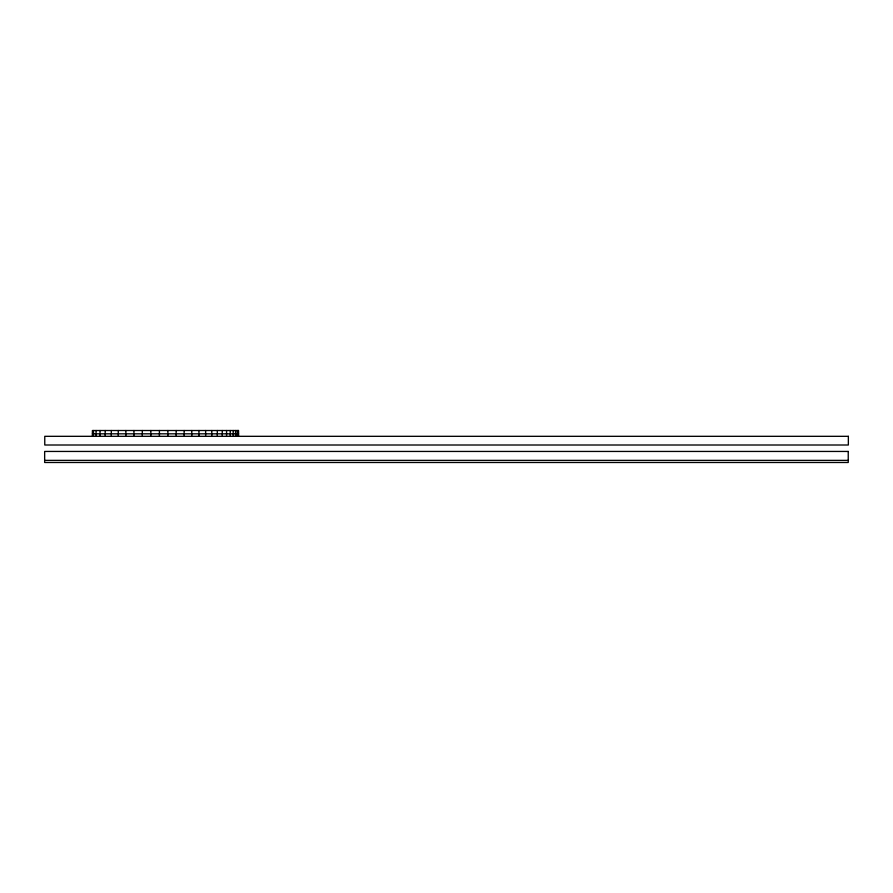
<?xml version="1.0" encoding="UTF-8"?>
<svg xmlns="http://www.w3.org/2000/svg" width="893" height="893" viewBox="0 0 893 893"><rect width="100%" height="100%" fill="white"/><g stroke="black" fill="none" stroke-linecap="round" stroke-linejoin="round"><path stroke-width="1.34" d="M92.392 433.819L238.565 433.819M44.65 460.375L848.238 460.375M238.565 436.32L238.565 430.515L92.392 430.515L92.392 436.32M238.286 430.515L238.286 436.32M238.208 430.515L238.208 436.32M237.203 430.515L237.203 436.32M235.54 430.515L235.54 436.32M233.207 430.515L233.207 436.32M230.227 430.515L230.227 436.32M226.565 430.515L226.565 436.32M222.268 430.515L222.268 436.32M217.323 430.515L217.323 436.32M211.775 430.515L211.775 436.32M205.636 430.515L205.636 436.32M198.949 430.515L198.949 436.32M191.772 430.515L191.772 436.32M184.148 430.515L184.148 436.32M176.155 430.515L176.155 436.32M167.884 430.515L167.884 436.32M159.412 430.515L159.412 436.32M150.839 430.515L150.839 436.32M142.311 430.515L142.311 436.32M133.939 430.515L133.939 436.32M125.868 430.515L125.868 436.32M118.278 430.515L118.278 436.32M111.324 430.515L111.324 436.32M105.184 430.515L105.184 436.32M100.038 430.515L100.038 436.32M96.076 430.515L96.076 436.32M93.475 430.515L93.475 436.32M848.35 436.32L44.762 436.32L44.762 445.004L848.35 445.004L848.35 436.32M848.238 451.445L44.65 451.445L44.65 462.485L848.238 462.485L848.238 451.445"/></g></svg>
